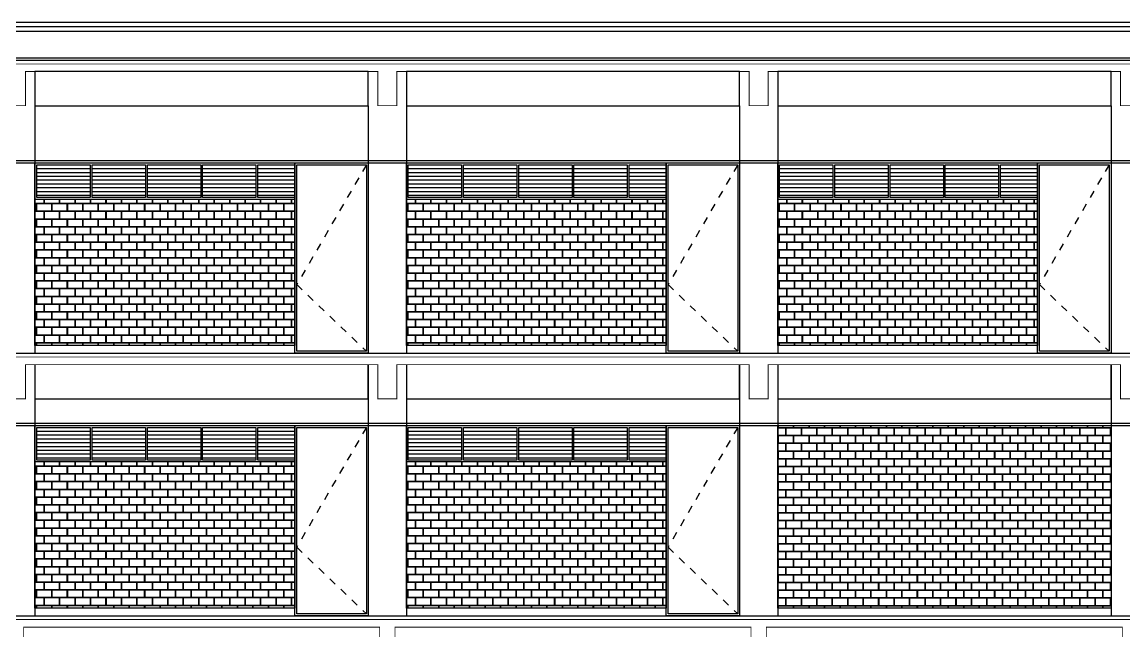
# Model space of a CAD drawing. Header units: millimetres. Extents: x 116 to 181, y 20 to 228.
# Drawn here: x 140.12 to 154.6, y 142.35 to 150.46 of the extents above; entities that cross this region are included whole.
import ezdxf

# ---------------------------------------------------------------- set-up
doc = ezdxf.new("R2010")
doc.units = ezdxf.units.MM
doc.header["$LTSCALE"] = 0.015
doc.header["$MEASUREMENT"] = 0
doc.linetypes.add('DASHED2', pattern=[9.525, 6.35, -3.175])
for name, color, linetype in [('CANCELERIA', 7, 'Continuous'), ('ESTRUCTURA', 7, 'Continuous'), ('MURO_TABIQUE_EXT', 7, 'Continuous')]:
    doc.layers.add(name, color=color, linetype=linetype)

msp = doc.modelspace()

# ---------------------------------------------------------------- hatches: boundary and pattern name
at = {"layer": 'MURO_TABIQUE_EXT', "linetype": 'Continuous'}
h = msp.add_hatch(dxfattribs=at)
h.set_pattern_fill('AR-B816C', color=30, scale=0.0005, style=0)
h.set_pattern_definition([(0, (9.76, 31.12831), (0.1016, 0.1016), [0.1984375, -0.0047625]), (0, (9.6584, 31.13307), (0.1016, 0.1016), [0.1984375, -0.0047625]), (90, (9.76, 31.12831), (-0.1016, 0.1016), [-0.1063625, 0.0968375]), (90, (9.75524, 31.12831), (-0.1016, 0.1016), [-0.1063625, 0.0968375])])
h.paths.add_polyline_path([(143.7077, 148.1251), (140.2927, 148.1251), (140.2927, 146.2051), (143.7077, 146.2051)])
h = msp.add_hatch(dxfattribs=at)
h.set_pattern_fill('AR-B816C', color=30, scale=0.0005, style=0)
h.set_pattern_definition([(0, (14.64, 31.12831), (0.1016, 0.1016), [0.1984375, -0.0047625]), (0, (14.5384, 31.13307), (0.1016, 0.1016), [0.1984375, -0.0047625]), (90, (14.64, 31.12831), (-0.1016, 0.1016), [-0.1063625, 0.0968375]), (90, (14.63524, 31.12831), (-0.1016, 0.1016), [-0.1063625, 0.0968375])])
h.paths.add_polyline_path([(148.5877, 148.1251), (145.1727, 148.1251), (145.1727, 146.2051), (148.5877, 146.2051)])
h = msp.add_hatch(dxfattribs=at)
h.set_pattern_fill('AR-B816C', color=30, scale=0.0005, style=0)
h.set_pattern_definition([(0, (19.52, 31.12831), (0.1016, 0.1016), [0.1984375, -0.0047625]), (0, (19.4184, 31.13307), (0.1016, 0.1016), [0.1984375, -0.0047625]), (90, (19.52, 31.12831), (-0.1016, 0.1016), [-0.1063625, 0.0968375]), (90, (19.51524, 31.12831), (-0.1016, 0.1016), [-0.1063625, 0.0968375])])
h.paths.add_polyline_path([(153.4677, 148.1251), (150.0527, 148.1251), (150.0527, 146.2051), (153.4677, 146.2051)])
h = msp.add_hatch(dxfattribs=at)
h.set_pattern_fill('AR-B816C', color=30, scale=0.0005, style=0)
h.set_pattern_definition([(0, (0, 31.12831), (0.1016, 0.1016), [0.1984375, -0.0047625]), (0, (-0.1016, 31.13307), (0.1016, 0.1016), [0.1984375, -0.0047625]), (90, (0, 31.12831), (-0.1016, 0.1016), [-0.1063625, 0.0968375]), (90, (-0.00476, 31.12831), (-0.1016, 0.1016), [-0.1063625, 0.0968375])])
h.paths.add_polyline_path([(150.0527, 145.1551), (150.0527, 142.7551), (154.4327, 142.7551), (154.4327, 145.1551)])
h = msp.add_hatch(dxfattribs=at)
h.set_pattern_fill('AR-B816C', color=30, scale=0.0005, style=0)
h.set_pattern_definition([(0, (9.76, 27.67831), (0.1016, 0.1016), [0.1984375, -0.0047625]), (0, (9.6584, 27.68307), (0.1016, 0.1016), [0.1984375, -0.0047625]), (90, (9.76, 27.67831), (-0.1016, 0.1016), [-0.1063625, 0.0968375]), (90, (9.75524, 27.67831), (-0.1016, 0.1016), [-0.1063625, 0.0968375])])
h.paths.add_polyline_path([(143.7077, 144.6751), (140.2927, 144.6751), (140.2927, 142.7551), (143.7077, 142.7551)])
h = msp.add_hatch(dxfattribs=at)
h.set_pattern_fill('AR-B816C', color=30, scale=0.0005, style=0)
h.set_pattern_definition([(0, (14.64, 27.67831), (0.1016, 0.1016), [0.1984375, -0.0047625]), (0, (14.5384, 27.68307), (0.1016, 0.1016), [0.1984375, -0.0047625]), (90, (14.64, 27.67831), (-0.1016, 0.1016), [-0.1063625, 0.0968375]), (90, (14.63524, 27.67831), (-0.1016, 0.1016), [-0.1063625, 0.0968375])])
h.paths.add_polyline_path([(148.5877, 144.6751), (145.1727, 144.6751), (145.1727, 142.7551), (148.5877, 142.7551)])

# ---------------------------------------------------------------- linework, layer by layer
at = {"color": 1, "linetype": 'Continuous'}
for p, q in [((126.3027, 150.4551), (174.5227, 150.4551)), ((126.3027, 150.3951), (174.5227, 150.3951)), ((126.3027, 150.3351), (174.5227, 150.3351)), ((124.4727, 149.9551), (176.2151, 149.9551)), ((124.6227, 149.9851), (176.2027, 149.9851)), ((124.7132, 148.6351), (176.1207, 148.6351)), ((124.7132, 148.6051), (176.1207, 148.6051)), ((125.4969, 146.1051), (175.3284, 146.1051)), ((124.8227, 145.1851), (176.0027, 145.1851)), ((124.8227, 145.1551), (176.0027, 145.1551)), ((125.3027, 142.6551), (175.3227, 142.6551))]:
    msp.add_line(p, q, dxfattribs=at)
at = {"layer": 'CANCELERIA', "color": 8, "linetype": 'DASHED2'}
for p, q in [((144.6477, 148.5801), (143.7327, 147.0051)), ((149.5277, 148.5801), (148.6127, 147.0051)), ((154.4077, 148.5801), (153.4927, 147.0051)), ((143.7327, 147.0051), (144.6477, 146.1301)), ((148.6127, 147.0051), (149.5277, 146.1301)), ((153.4927, 147.0051), (154.4077, 146.1301)), ((144.6477, 145.1301), (143.7327, 143.5551)), ((149.5277, 145.1301), (148.6127, 143.5551)), ((143.7327, 143.5551), (144.6477, 142.6801)), ((148.6127, 143.5551), (149.5277, 142.6801))]:
    msp.add_line(p, q, dxfattribs=at)
at = {"layer": 'CANCELERIA', "color": 9, "linetype": 'Continuous'}
for p, q in [((140.3177, 148.5301), (141.0185, 148.5301)), ((140.3177, 148.4801), (141.0185, 148.4801)), ((140.3177, 148.4301), (141.0185, 148.4301)), ((141.0435, 148.5301), (141.7443, 148.5301)), ((141.0435, 148.4801), (141.7443, 148.4801)), ((141.0435, 148.4301), (141.7443, 148.4301)), ((141.7693, 148.5301), (142.4702, 148.5301)), ((141.7693, 148.4801), (142.4702, 148.4801)), ((141.7693, 148.4301), (142.4702, 148.4301)), ((142.4952, 148.5301), (143.196, 148.5301)), ((142.4952, 148.4801), (143.196, 148.4801)), ((142.4952, 148.4301), (143.196, 148.4301)), ((143.221, 148.5301), (143.7077, 148.5301)), ((143.221, 148.4801), (143.7077, 148.4801)), ((143.221, 148.4301), (143.7077, 148.4301)), ((145.1977, 148.5301), (145.8985, 148.5301)), ((145.1977, 148.4801), (145.8985, 148.4801)), ((145.1977, 148.4301), (145.8985, 148.4301)), ((145.9235, 148.5301), (146.6243, 148.5301)), ((145.9235, 148.4801), (146.6243, 148.4801)), ((145.9235, 148.4301), (146.6243, 148.4301)), ((146.6493, 148.5301), (147.3502, 148.5301)), ((146.6493, 148.4801), (147.3502, 148.4801)), ((146.6493, 148.4301), (147.3502, 148.4301)), ((147.3752, 148.5301), (148.076, 148.5301)), ((147.3752, 148.4801), (148.076, 148.4801)), ((147.3752, 148.4301), (148.076, 148.4301)), ((148.101, 148.5301), (148.5877, 148.5301)), ((148.101, 148.4801), (148.5877, 148.4801)), ((148.101, 148.4301), (148.5877, 148.4301)), ((150.0777, 148.5301), (150.7785, 148.5301)), ((150.0777, 148.4801), (150.7785, 148.4801)), ((150.0777, 148.4301), (150.7785, 148.4301)), ((150.8035, 148.5301), (151.5043, 148.5301)), ((150.8035, 148.4801), (151.5043, 148.4801)), ((150.8035, 148.4301), (151.5043, 148.4301)), ((151.5293, 148.5301), (152.2302, 148.5301)), ((151.5293, 148.4801), (152.2302, 148.4801)), ((151.5293, 148.4301), (152.2302, 148.4301)), ((152.2552, 148.5301), (152.956, 148.5301)), ((152.2552, 148.4801), (152.956, 148.4801)), ((152.2552, 148.4301), (152.956, 148.4301)), ((152.981, 148.5301), (153.4677, 148.5301)), ((152.981, 148.4801), (153.4677, 148.4801)), ((152.981, 148.4301), (153.4677, 148.4301)), ((140.3177, 148.3801), (141.0185, 148.3801)), ((140.3177, 148.3301), (141.0185, 148.3301)), ((140.3177, 148.2801), (141.0185, 148.2801)), ((141.0435, 148.3801), (141.7443, 148.3801)), ((141.0435, 148.3301), (141.7443, 148.3301)), ((141.0435, 148.2801), (141.7443, 148.2801)), ((141.7693, 148.3801), (142.4702, 148.3801)), ((141.7693, 148.3301), (142.4702, 148.3301)), ((141.7693, 148.2801), (142.4702, 148.2801)), ((142.4952, 148.3801), (143.196, 148.3801)), ((142.4952, 148.3301), (143.196, 148.3301)), ((142.4952, 148.2801), (143.196, 148.2801)), ((143.221, 148.3801), (143.7077, 148.3801)), ((143.221, 148.3301), (143.7077, 148.3301)), ((143.221, 148.2801), (143.7077, 148.2801)), ((145.1977, 148.3801), (145.8985, 148.3801)), ((145.1977, 148.3301), (145.8985, 148.3301)), ((145.1977, 148.2801), (145.8985, 148.2801)), ((145.9235, 148.3801), (146.6243, 148.3801)), ((145.9235, 148.3301), (146.6243, 148.3301)), ((145.9235, 148.2801), (146.6243, 148.2801)), ((146.6493, 148.3801), (147.3502, 148.3801)), ((146.6493, 148.3301), (147.3502, 148.3301)), ((146.6493, 148.2801), (147.3502, 148.2801)), ((147.3752, 148.3801), (148.076, 148.3801)), ((147.3752, 148.3301), (148.076, 148.3301)), ((147.3752, 148.2801), (148.076, 148.2801)), ((148.101, 148.3801), (148.5877, 148.3801)), ((148.101, 148.3301), (148.5877, 148.3301)), ((148.101, 148.2801), (148.5877, 148.2801)), ((150.0777, 148.3801), (150.7785, 148.3801)), ((150.0777, 148.3301), (150.7785, 148.3301)), ((150.0777, 148.2801), (150.7785, 148.2801)), ((150.8035, 148.3801), (151.5043, 148.3801)), ((150.8035, 148.3301), (151.5043, 148.3301)), ((150.8035, 148.2801), (151.5043, 148.2801)), ((151.5293, 148.3801), (152.2302, 148.3801)), ((151.5293, 148.3301), (152.2302, 148.3301)), ((151.5293, 148.2801), (152.2302, 148.2801)), ((152.2552, 148.3801), (152.956, 148.3801)), ((152.2552, 148.3301), (152.956, 148.3301)), ((152.2552, 148.2801), (152.956, 148.2801)), ((152.981, 148.3801), (153.4677, 148.3801)), ((152.981, 148.3301), (153.4677, 148.3301)), ((152.981, 148.2801), (153.4677, 148.2801)), ((140.3177, 148.2301), (141.0185, 148.2301)), ((140.3177, 148.1801), (141.0185, 148.1801)), ((141.0435, 148.2301), (141.7443, 148.2301)), ((141.0435, 148.1801), (141.7443, 148.1801)), ((141.7693, 148.2301), (142.4702, 148.2301)), ((141.7693, 148.1801), (142.4702, 148.1801)), ((142.4952, 148.2301), (143.196, 148.2301)), ((142.4952, 148.1801), (143.196, 148.1801)), ((143.221, 148.2301), (143.7077, 148.2301)), ((143.221, 148.1801), (143.7077, 148.1801)), ((145.1977, 148.2301), (145.8985, 148.2301)), ((145.1977, 148.1801), (145.8985, 148.1801)), ((145.9235, 148.2301), (146.6243, 148.2301)), ((145.9235, 148.1801), (146.6243, 148.1801)), ((146.6493, 148.2301), (147.3502, 148.2301)), ((146.6493, 148.1801), (147.3502, 148.1801)), ((147.3752, 148.2301), (148.076, 148.2301)), ((147.3752, 148.1801), (148.076, 148.1801)), ((148.101, 148.2301), (148.5877, 148.2301)), ((148.101, 148.1801), (148.5877, 148.1801)), ((150.0777, 148.2301), (150.7785, 148.2301)), ((150.0777, 148.1801), (150.7785, 148.1801)), ((150.8035, 148.2301), (151.5043, 148.2301)), ((150.8035, 148.1801), (151.5043, 148.1801)), ((151.5293, 148.2301), (152.2302, 148.2301)), ((151.5293, 148.1801), (152.2302, 148.1801)), ((152.2552, 148.2301), (152.956, 148.2301)), ((152.2552, 148.1801), (152.956, 148.1801)), ((152.981, 148.2301), (153.4677, 148.2301)), ((152.981, 148.1801), (153.4677, 148.1801)), ((140.3177, 145.0801), (141.0185, 145.0801)), ((140.3177, 145.0301), (141.0185, 145.0301)), ((140.3177, 144.9801), (141.0185, 144.9801)), ((141.0435, 145.0801), (141.7443, 145.0801)), ((141.0435, 145.0301), (141.7443, 145.0301)), ((141.0435, 144.9801), (141.7443, 144.9801)), ((141.7693, 145.0801), (142.4702, 145.0801)), ((141.7693, 145.0301), (142.4702, 145.0301)), ((141.7693, 144.9801), (142.4702, 144.9801)), ((142.4952, 145.0801), (143.196, 145.0801)), ((142.4952, 145.0301), (143.196, 145.0301)), ((142.4952, 144.9801), (143.196, 144.9801)), ((143.221, 145.0801), (143.7077, 145.0801)), ((143.221, 145.0301), (143.7077, 145.0301)), ((143.221, 144.9801), (143.7077, 144.9801)), ((145.1977, 145.0801), (145.8985, 145.0801)), ((145.1977, 145.0301), (145.8985, 145.0301)), ((145.1977, 144.9801), (145.8985, 144.9801)), ((145.9235, 145.0801), (146.6243, 145.0801)), ((145.9235, 145.0301), (146.6243, 145.0301)), ((145.9235, 144.9801), (146.6243, 144.9801)), ((146.6493, 145.0801), (147.3502, 145.0801)), ((146.6493, 145.0301), (147.3502, 145.0301)), ((146.6493, 144.9801), (147.3502, 144.9801)), ((147.3752, 145.0801), (148.076, 145.0801)), ((147.3752, 145.0301), (148.076, 145.0301)), ((147.3752, 144.9801), (148.076, 144.9801)), ((148.101, 145.0801), (148.5877, 145.0801)), ((148.101, 145.0301), (148.5877, 145.0301)), ((148.101, 144.9801), (148.5877, 144.9801)), ((140.3177, 144.9301), (141.0185, 144.9301)), ((140.3177, 144.8801), (141.0185, 144.8801)), ((140.3177, 144.8301), (141.0185, 144.8301)), ((141.0435, 144.9301), (141.7443, 144.9301)), ((141.0435, 144.8801), (141.7443, 144.8801)), ((141.0435, 144.8301), (141.7443, 144.8301)), ((141.7693, 144.9301), (142.4702, 144.9301)), ((141.7693, 144.8801), (142.4702, 144.8801)), ((141.7693, 144.8301), (142.4702, 144.8301)), ((142.4952, 144.9301), (143.196, 144.9301)), ((142.4952, 144.8801), (143.196, 144.8801)), ((142.4952, 144.8301), (143.196, 144.8301)), ((143.221, 144.9301), (143.7077, 144.9301)), ((143.221, 144.8801), (143.7077, 144.8801)), ((143.221, 144.8301), (143.7077, 144.8301)), ((145.1977, 144.9301), (145.8985, 144.9301)), ((145.1977, 144.8801), (145.8985, 144.8801)), ((145.1977, 144.8301), (145.8985, 144.8301)), ((145.9235, 144.9301), (146.6243, 144.9301)), ((145.9235, 144.8801), (146.6243, 144.8801)), ((145.9235, 144.8301), (146.6243, 144.8301)), ((146.6493, 144.9301), (147.3502, 144.9301)), ((146.6493, 144.8801), (147.3502, 144.8801)), ((146.6493, 144.8301), (147.3502, 144.8301)), ((147.3752, 144.9301), (148.076, 144.9301)), ((147.3752, 144.8801), (148.076, 144.8801)), ((147.3752, 144.8301), (148.076, 144.8301)), ((148.101, 144.9301), (148.5877, 144.9301)), ((148.101, 144.8801), (148.5877, 144.8801)), ((148.101, 144.8301), (148.5877, 144.8301)), ((140.3177, 144.7801), (141.0185, 144.7801)), ((140.3177, 144.7301), (141.0185, 144.7301)), ((141.0435, 144.7801), (141.7443, 144.7801)), ((141.0435, 144.7301), (141.7443, 144.7301)), ((141.7693, 144.7801), (142.4702, 144.7801)), ((141.7693, 144.7301), (142.4702, 144.7301)), ((142.4952, 144.7801), (143.196, 144.7801)), ((142.4952, 144.7301), (143.196, 144.7301)), ((143.221, 144.7801), (143.7077, 144.7801)), ((143.221, 144.7301), (143.7077, 144.7301)), ((145.1977, 144.7801), (145.8985, 144.7801)), ((145.1977, 144.7301), (145.8985, 144.7301)), ((145.9235, 144.7801), (146.6243, 144.7801)), ((145.9235, 144.7301), (146.6243, 144.7301)), ((146.6493, 144.7801), (147.3502, 144.7801)), ((146.6493, 144.7301), (147.3502, 144.7301)), ((147.3752, 144.7801), (148.076, 144.7801)), ((147.3752, 144.7301), (148.076, 144.7301)), ((148.101, 144.7801), (148.5877, 144.7801)), ((148.101, 144.7301), (148.5877, 144.7301))]:
    msp.add_line(p, q, dxfattribs=at)
at = {"layer": 'CANCELERIA', "color": 5}
for points in [[(140.2927, 148.6051), (143.7077, 148.6051), (143.7077, 148.1251), (140.2927, 148.1251)], [(140.3177, 148.5801), (141.0185, 148.5801), (141.0185, 148.1501), (140.3177, 148.1501)], [(141.0435, 148.5801), (141.7443, 148.5801), (141.7443, 148.1501), (141.0435, 148.1501)], [(141.7693, 148.5801), (142.4702, 148.5801), (142.4702, 148.1501), (141.7693, 148.1501)], [(142.4952, 148.5801), (143.196, 148.5801), (143.196, 148.1501), (142.4952, 148.1501)], [(143.221, 148.5801), (143.7077, 148.5801), (143.7077, 148.1501), (143.221, 148.1501)], [(145.1727, 148.6051), (148.5877, 148.6051), (148.5877, 148.1251), (145.1727, 148.1251)], [(145.1977, 148.5801), (145.8985, 148.5801), (145.8985, 148.1501), (145.1977, 148.1501)], [(145.9235, 148.5801), (146.6243, 148.5801), (146.6243, 148.1501), (145.9235, 148.1501)], [(146.6493, 148.5801), (147.3502, 148.5801), (147.3502, 148.1501), (146.6493, 148.1501)], [(147.3752, 148.5801), (148.076, 148.5801), (148.076, 148.1501), (147.3752, 148.1501)], [(148.101, 148.5801), (148.5877, 148.5801), (148.5877, 148.1501), (148.101, 148.1501)], [(150.0527, 148.6051), (153.4677, 148.6051), (153.4677, 148.1251), (150.0527, 148.1251)], [(150.0777, 148.5801), (150.7785, 148.5801), (150.7785, 148.1501), (150.0777, 148.1501)], [(150.8035, 148.5801), (151.5043, 148.5801), (151.5043, 148.1501), (150.8035, 148.1501)], [(151.5293, 148.5801), (152.2302, 148.5801), (152.2302, 148.1501), (151.5293, 148.1501)], [(152.2552, 148.5801), (152.956, 148.5801), (152.956, 148.1501), (152.2552, 148.1501)], [(152.981, 148.5801), (153.4677, 148.5801), (153.4677, 148.1501), (152.981, 148.1501)], [(140.2927, 145.1551), (143.7077, 145.1551), (143.7077, 144.6751), (140.2927, 144.6751)], [(140.3177, 145.1301), (141.0185, 145.1301), (141.0185, 144.7001), (140.3177, 144.7001)], [(141.0435, 145.1301), (141.7443, 145.1301), (141.7443, 144.7001), (141.0435, 144.7001)], [(141.7693, 145.1301), (142.4702, 145.1301), (142.4702, 144.7001), (141.7693, 144.7001)], [(142.4952, 145.1301), (143.196, 145.1301), (143.196, 144.7001), (142.4952, 144.7001)], [(143.221, 145.1301), (143.7077, 145.1301), (143.7077, 144.7001), (143.221, 144.7001)], [(145.1727, 145.1551), (148.5877, 145.1551), (148.5877, 144.6751), (145.1727, 144.6751)], [(145.1977, 145.1301), (145.8985, 145.1301), (145.8985, 144.7001), (145.1977, 144.7001)], [(145.9235, 145.1301), (146.6243, 145.1301), (146.6243, 144.7001), (145.9235, 144.7001)], [(146.6493, 145.1301), (147.3502, 145.1301), (147.3502, 144.7001), (146.6493, 144.7001)], [(147.3752, 145.1301), (148.076, 145.1301), (148.076, 144.7001), (147.3752, 144.7001)], [(148.101, 145.1301), (148.5877, 145.1301), (148.5877, 144.7001), (148.101, 144.7001)]]:
    msp.add_lwpolyline(points, close=True, dxfattribs=at)
at = {"layer": 'CANCELERIA', "color": 8, "linetype": 'Continuous'}
for points in [[(143.7077, 148.6051), (144.6727, 148.6051), (144.6727, 146.1051), (143.7077, 146.1051)], [(143.7327, 148.5801), (144.6477, 148.5801), (144.6477, 146.1301), (143.7327, 146.1301)], [(148.5877, 148.6051), (149.5527, 148.6051), (149.5527, 146.1051), (148.5877, 146.1051)], [(148.6127, 148.5801), (149.5277, 148.5801), (149.5277, 146.1301), (148.6127, 146.1301)], [(153.4677, 148.6051), (154.4327, 148.6051), (154.4327, 146.1051), (153.4677, 146.1051)], [(153.4927, 148.5801), (154.4077, 148.5801), (154.4077, 146.1301), (153.4927, 146.1301)], [(143.7077, 145.1551), (144.6727, 145.1551), (144.6727, 142.6551), (143.7077, 142.6551)], [(143.7327, 145.1301), (144.6477, 145.1301), (144.6477, 142.6801), (143.7327, 142.6801)], [(148.5877, 145.1551), (149.5527, 145.1551), (149.5527, 142.6551), (148.5877, 142.6551)], [(148.6127, 145.1301), (149.5277, 145.1301), (149.5277, 142.6801), (148.6127, 142.6801)]]:
    msp.add_lwpolyline(points, close=True, dxfattribs=at)
at = {"layer": 'ESTRUCTURA', "color": 4}
for p, q in [((140.2927, 149.3551), (140.2927, 146.1051)), ((144.6727, 149.3551), (144.6727, 146.1051)), ((145.1727, 149.3551), (145.1727, 146.1051)), ((149.5527, 149.3551), (149.5527, 146.1051)), ((150.0527, 149.3551), (150.0527, 146.1051)), ((154.4327, 149.3551), (154.4327, 146.1051)), ((140.2927, 145.9551), (140.2927, 142.6551)), ((144.6727, 145.9551), (144.6727, 142.6551)), ((145.1727, 145.9551), (145.1727, 142.6551)), ((149.5527, 145.9551), (149.5527, 142.6551)), ((150.0527, 145.9551), (150.0527, 142.6551)), ((154.4327, 145.9551), (154.4327, 142.6551))]:
    msp.add_line(p, q, dxfattribs=at)
at = {"layer": 'ESTRUCTURA', "color": 3, "const_width": 0.01}
for points in [[(170.5427, 149.9051), (124.4727, 149.9051)], [(139.9177, 149.3551), (140.1677, 149.3551), (140.1677, 149.8051), (144.7977, 149.8051), (144.7977, 149.3551), (145.0477, 149.3551), (145.0477, 149.8051), (149.6777, 149.8051), (149.6777, 149.3551), (149.9277, 149.3551), (149.9277, 149.8051), (154.5577, 149.8051), (154.5577, 149.3551), (154.8077, 149.3551)], [(125.4969, 146.0551), (144.9227, 146.0551), (175.3284, 146.0551)], [(154.8077, 145.5051), (154.5577, 145.5051), (154.5577, 145.9551), (149.9277, 145.9551), (149.9277, 145.5051), (149.6777, 145.5051), (149.6777, 145.9551), (145.0477, 145.9551), (145.0477, 145.5051), (144.7977, 145.5051), (144.7977, 145.9551), (140.1677, 145.9551), (140.1677, 145.5051), (139.9177, 145.5051)], [(125.3027, 142.3744), (125.3027, 142.6551), (125.5027, 142.6551), (125.5027, 142.6051), (175.3227, 142.6051), (175.3227, 142.6551), (175.5227, 142.6551), (175.5227, 142.5051), (177.4914, 142.5051), (177.4914, 142.3551), (179.9651, 142.3551)], [(140.1427, 142.3744), (140.1427, 142.5051), (144.8227, 142.5051), (144.8227, 142.3744)], [(145.0227, 142.3744), (145.0227, 142.5051), (149.7027, 142.5051), (149.7027, 142.3744)], [(149.9027, 142.3744), (149.9027, 142.5051), (154.5827, 142.5051), (154.5827, 142.3744)]]:
    msp.add_lwpolyline(points, dxfattribs=at)
at = {"layer": 'ESTRUCTURA', "color": 4}
for points in [[(140.2927, 149.3551), (144.6727, 149.3551), (144.6727, 149.8051), (140.2927, 149.8051)], [(145.1727, 149.3551), (149.5527, 149.3551), (149.5527, 149.8051), (145.1727, 149.8051)], [(150.0527, 149.3551), (154.4327, 149.3551), (154.4327, 149.8051), (150.0527, 149.8051)]]:
    msp.add_lwpolyline(points, close=True, dxfattribs=at)
for points in [[(140.2927, 145.9551), (140.2927, 145.5051), (144.6727, 145.5051), (144.6727, 145.9551)], [(145.1727, 145.9551), (145.1727, 145.5051), (149.5527, 145.5051), (149.5527, 145.9551)], [(150.0527, 145.9551), (150.0527, 145.5051), (154.4327, 145.5051), (154.4327, 145.9551)]]:
    msp.add_lwpolyline(points, dxfattribs=at)
at = {"layer": 'MURO_TABIQUE_EXT', "color": 30, "linetype": 'Continuous'}
for points in [[(140.2927, 148.1251), (143.7077, 148.1296), (143.7077, 146.2051), (140.2927, 146.2051)], [(145.1727, 148.1251), (148.5877, 148.1296), (148.5877, 146.2051), (145.1727, 146.2051)], [(150.0527, 148.1251), (153.4677, 148.1296), (153.4677, 146.2051), (150.0527, 146.2051)], [(150.0527, 145.1551), (154.4327, 145.1551), (154.4327, 142.7551), (150.0527, 142.7551)], [(140.2927, 144.6751), (143.7077, 144.6796), (143.7077, 142.7551), (140.2927, 142.7551)], [(145.1727, 144.6751), (148.5877, 144.6796), (148.5877, 142.7551), (145.1727, 142.7551)]]:
    msp.add_lwpolyline(points, close=True, dxfattribs=at)

doc.saveas('drawing.dxf')
